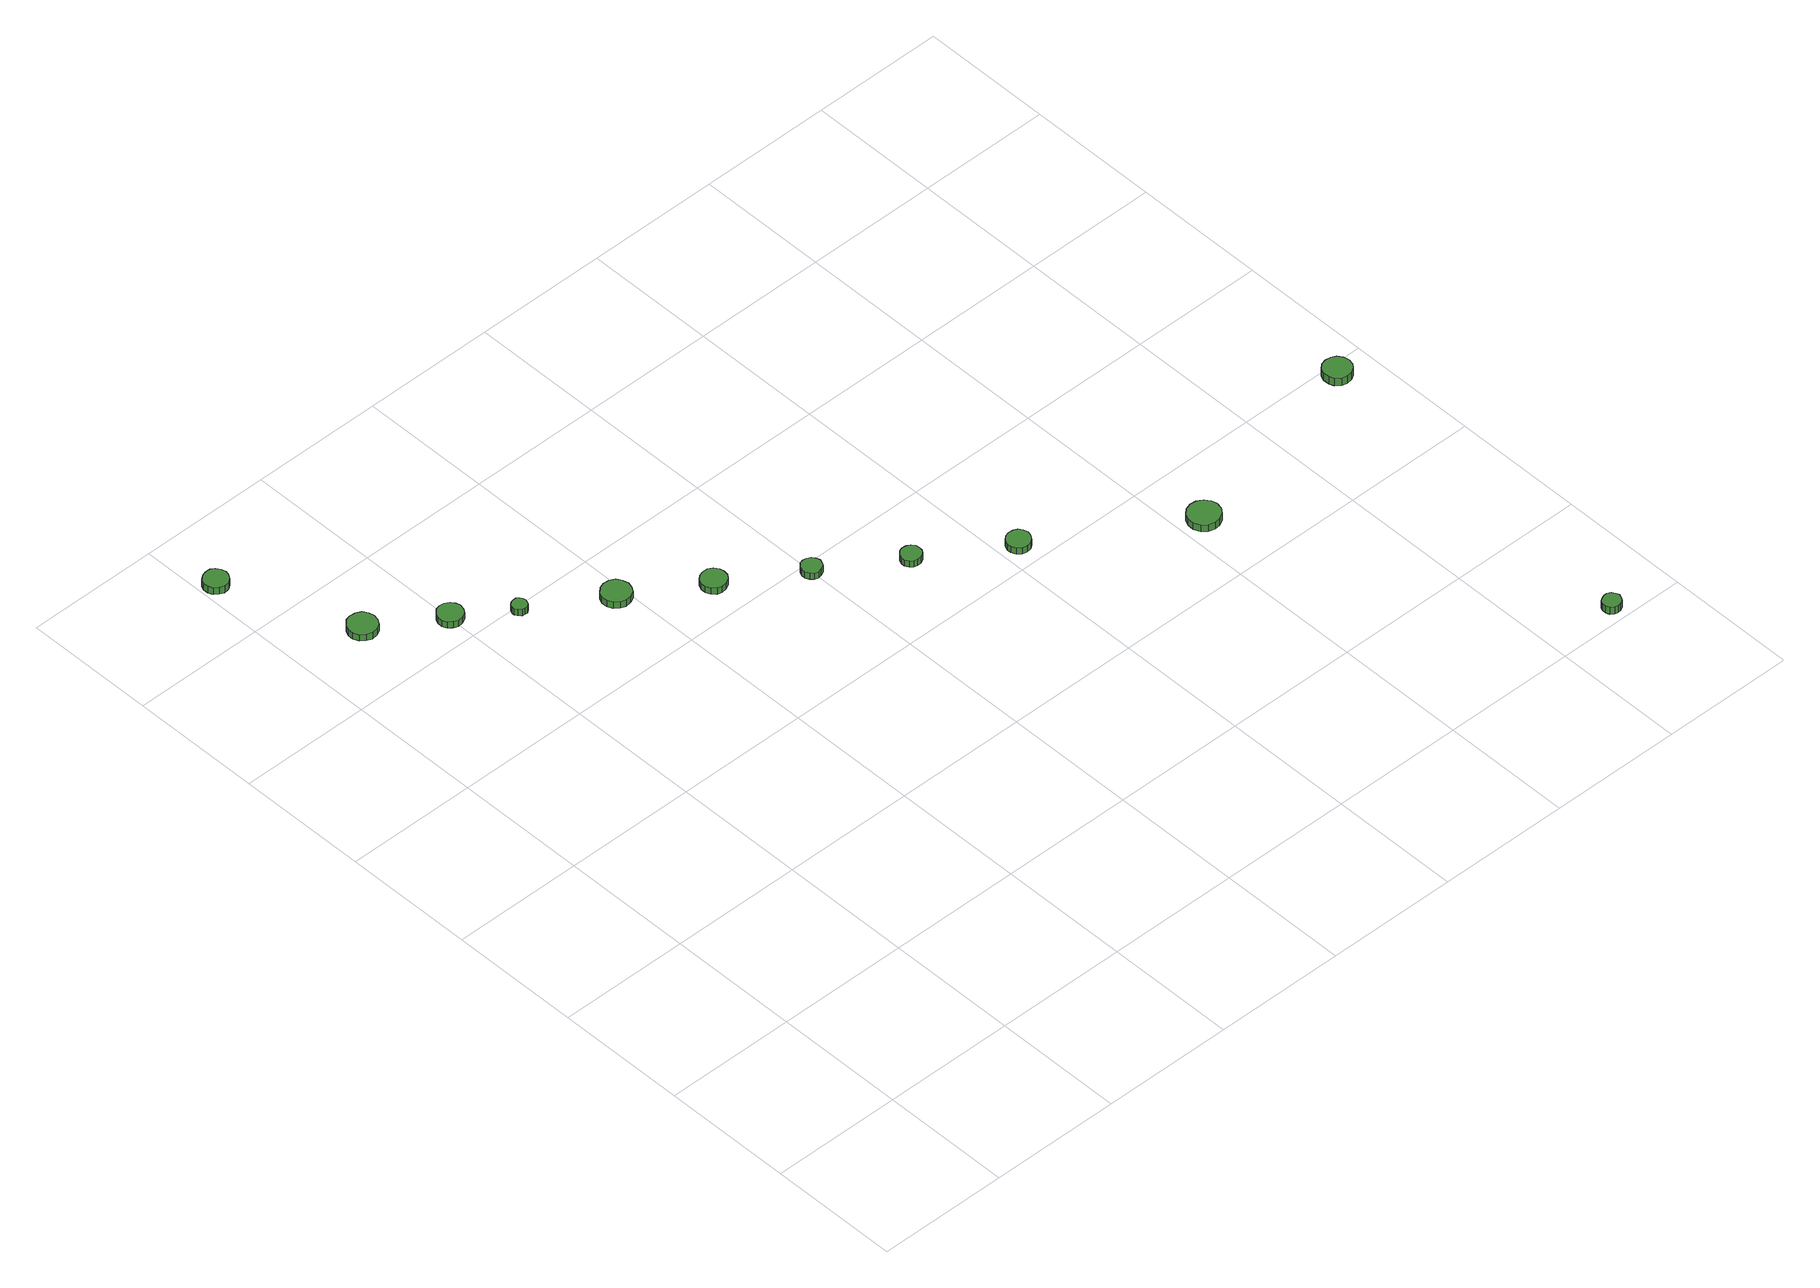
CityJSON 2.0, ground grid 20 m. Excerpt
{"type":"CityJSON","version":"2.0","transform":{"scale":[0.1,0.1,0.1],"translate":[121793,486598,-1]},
"CityObjects":{
"tree1":{"type":"SolitaryVegetationObject","attributes":{"function":"something"},"geometry":[{"type":"MultiSurface","lod":"1","boundaries":[[[0,1,2,3,4,5,6,7,8,9,10,11,12,13,14]],[[15,16,17,18,19,20,21,22,23,24,25,26,27,28,29]],[[0,29,28,1]],[[1,28,27,2]],[[2,27,26,3]],[[3,26,25,4]],[[4,25,24,5]],[[5,24,23,6]],[[6,23,22,7]],[[7,22,21,8]],[[8,21,20,9]],[[9,20,19,10]],[[10,19,18,11]],[[11,18,17,12]],[[12,17,16,13]],[[13,16,15,14]],[[14,15,29,0]]]}]},
"tree2":{"type":"SolitaryVegetationObject","attributes":{"function":"something"},"geometry":[{"type":"MultiSurface","lod":"1","boundaries":[[[30,31,32,33,34,35,36,37,38,39,40,41,42,43,44]],[[45,46,47,48,49,50,51,52,53,54,55,56,57,58,59]],[[30,59,58,31]],[[31,58,57,32]],[[32,57,56,33]],[[33,56,55,34]],[[34,55,54,35]],[[35,54,53,36]],[[36,53,52,37]],[[37,52,51,38]],[[38,51,50,39]],[[39,50,49,40]],[[40,49,48,41]],[[41,48,47,42]],[[42,47,46,43]],[[43,46,45,44]],[[44,45,59,30]]]}]},
"tree3":{"type":"SolitaryVegetationObject","attributes":{"function":"something"},"geometry":[{"type":"MultiSurface","lod":"1","boundaries":[[[60,61,62,63,64,65,66,67,68,69,70,71,72,73,74]],[[75,76,77,78,79,80,81,82,83,84,85,86,87,88,89]],[[60,89,88,61]],[[61,88,87,62]],[[62,87,86,63]],[[63,86,85,64]],[[64,85,84,65]],[[65,84,83,66]],[[66,83,82,67]],[[67,82,81,68]],[[68,81,80,69]],[[69,80,79,70]],[[70,79,78,71]],[[71,78,77,72]],[[72,77,76,73]],[[73,76,75,74]],[[74,75,89,60]]]}]},
"tree4":{"type":"SolitaryVegetationObject","attributes":{"function":"something"},"geometry":[{"type":"MultiSurface","lod":"1","boundaries":[[[90,91,92,93,94,95,96,97,98,99,100,101,102,103,104]],[[105,106,107,108,109,110,111,112,113,114,115,116,117,118,119]],[[90,119,118,91]],[[91,118,117,92]],[[92,117,116,93]],[[93,116,115,94]],[[94,115,114,95]],[[95,114,113,96]],[[96,113,112,97]],[[97,112,111,98]],[[98,111,110,99]],[[99,110,109,100]],[[100,109,108,101]],[[101,108,107,102]],[[102,107,106,103]],[[103,106,105,104]],[[104,105,119,90]]]}]},
"tree5":{"type":"SolitaryVegetationObject","attributes":{"function":"something"},"geometry":[{"type":"MultiSurface","lod":"1","boundaries":[[[120,121,122,123,124,125,126,127,128,129,130,131,132,133,134]],[[135,136,137,138,139,140,141,142,143,144,145,146,147,148,149]],[[120,149,148,121]],[[121,148,147,122]],[[122,147,146,123]],[[123,146,145,124]],[[124,145,144,125]],[[125,144,143,126]],[[126,143,142,127]],[[127,142,141,128]],[[128,141,140,129]],[[129,140,139,130]],[[130,139,138,131]],[[131,138,137,132]],[[132,137,136,133]],[[133,136,135,134]],[[134,135,149,120]]]}]},
"tree6":{"type":"SolitaryVegetationObject","attributes":{"function":"something"},"geometry":[{"type":"MultiSurface","lod":"1","boundaries":[[[150,151,152,153,154,155,156,157,158,159,160,161,162,163,164]],[[165,166,167,168,169,170,171,172,173,174,175,176,177,178,179]],[[150,179,178,151]],[[151,178,177,152]],[[152,177,176,153]],[[153,176,175,154]],[[154,175,174,155]],[[155,174,173,156]],[[156,173,172,157]],[[157,172,171,158]],[[158,171,170,159]],[[159,170,169,160]],[[160,169,168,161]],[[161,168,167,162]],[[162,167,166,163]],[[163,166,165,164]],[[164,165,179,150]]]}]},
"tree7":{"type":"SolitaryVegetationObject","attributes":{"function":"something"},"geometry":[{"type":"MultiSurface","lod":"1","boundaries":[[[180,181,182,183,184,185,186,187,188,189,190,191,192,193,194]],[[195,196,197,198,199,200,201,202,203,204,205,206,207,208,209]],[[180,209,208,181]],[[181,208,207,182]],[[182,207,206,183]],[[183,206,205,184]],[[184,205,204,185]],[[185,204,203,186]],[[186,203,202,187]],[[187,202,201,188]],[[188,201,200,189]],[[189,200,199,190]],[[190,199,198,191]],[[191,198,197,192]],[[192,197,196,193]],[[193,196,195,194]],[[194,195,209,180]]]}]},
"tree8":{"type":"SolitaryVegetationObject","attributes":{"function":"something"},"geometry":[{"type":"MultiSurface","lod":"1","boundaries":[[[210,211,212,213,214,215,216,217,218,219,220,221,222,223,224]],[[225,226,227,228,229,230,231,232,233,234,235,236,237,238,239]],[[210,239,238,211]],[[211,238,237,212]],[[212,237,236,213]],[[213,236,235,214]],[[214,235,234,215]],[[215,234,233,216]],[[216,233,232,217]],[[217,232,231,218]],[[218,231,230,219]],[[219,230,229,220]],[[220,229,228,221]],[[221,228,227,222]],[[222,227,226,223]],[[223,226,225,224]],[[224,225,239,210]]]}]},
"tree9":{"type":"SolitaryVegetationObject","attributes":{"function":"something"},"geometry":[{"type":"MultiSurface","lod":"1","boundaries":[[[240,241,242,243,244,245,246,247,248,249,250,251,252,253,254]],[[255,256,257,258,259,260,261,262,263,264,265,266,267,268,269]],[[240,269,268,241]],[[241,268,267,242]],[[242,267,266,243]],[[243,266,265,244]],[[244,265,264,245]],[[245,264,263,246]],[[246,263,262,247]],[[247,262,261,248]],[[248,261,260,249]],[[249,260,259,250]],[[250,259,258,251]],[[251,258,257,252]],[[252,257,256,253]],[[253,256,255,254]],[[254,255,269,240]]]}]},
"tree10":{"type":"SolitaryVegetationObject","attributes":{"function":"something"},"geometry":[{"type":"MultiSurface","lod":"1","boundaries":[[[270,271,272,273,274,275,276,277,278,279,280,281,282,283,284]],[[285,286,287,288,289,290,291,292,293,294,295,296,297,298,299]],[[270,299,298,271]],[[271,298,297,272]],[[272,297,296,273]],[[273,296,295,274]],[[274,295,294,275]],[[275,294,293,276]],[[276,293,292,277]],[[277,292,291,278]],[[278,291,290,279]],[[279,290,289,280]],[[280,289,288,281]],[[281,288,287,282]],[[282,287,286,283]],[[283,286,285,284]],[[284,285,299,270]]]}]},
"tree11":{"type":"SolitaryVegetationObject","attributes":{"function":"something"},"geometry":[{"type":"MultiSurface","lod":"1","boundaries":[[[300,301,302,303,304,305,306,307,308,309,310,311,312,313,314]],[[315,316,317,318,319,320,321,322,323,324,325,326,327,328,329]],[[300,329,328,301]],[[301,328,327,302]],[[302,327,326,303]],[[303,326,325,304]],[[304,325,324,305]],[[305,324,323,306]],[[306,323,322,307]],[[307,322,321,308]],[[308,321,320,309]],[[309,320,319,310]],[[310,319,318,311]],[[311,318,317,312]],[[312,317,316,313]],[[313,316,315,314]],[[314,315,329,300]]]}]},
"tree12":{"type":"SolitaryVegetationObject","attributes":{"function":"something"},"geometry":[{"type":"MultiSurface","lod":"1","boundaries":[[[330,331,332,333,334,335,336,337,338,339,340,341,342,343,344]],[[345,346,347,348,349,350,351,352,353,354,355,356,357,358,359]],[[330,359,358,331]],[[331,358,357,332]],[[332,357,356,333]],[[333,356,355,334]],[[334,355,354,335]],[[335,354,353,336]],[[336,353,352,337]],[[337,352,351,338]],[[338,351,350,339]],[[339,350,349,340]],[[340,349,348,341]],[[341,348,347,342]],[[342,347,346,343]],[[343,346,345,344]],[[344,345,359,330]]]}]}
},
"vertices":[
[42,1298,20],[40,1306,20],[36,1312,20],[30,1316,20],[22,1316,20],[15,1314,20],[9,1309,20],[6,1302,20],[6,1295,20],[9,1288,20],[15,1283,20],[22,1280,20],[30,1281,20],[36,1285,20],[40,1291,20],[40,1291,8],[36,1285,8],[30,1281,8],[22,1280,8],[15,1283,8],[9,1288,8],[6,1295,8],[6,1302,8],[9,1309,8],[15,1314,8],[22,1316,8],[30,1316,8],[36,1312,8],[40,1306,8],[42,1298,8],
[126,1108,19],[124,1116,19],[119,1124,19],[111,1128,19],[102,1129,19],[94,1127,19],[87,1120,19],[83,1112,19],[83,1103,19],[87,1095,19],[94,1089,19],[102,1086,19],[111,1087,19],[119,1091,19],[124,1099,19],[124,1099,8],[119,1091,8],[111,1087,8],[102,1086,8],[94,1089,8],[87,1095,8],[83,1103,8],[83,1112,8],[87,1120,8],[94,1127,8],[102,1129,8],[111,1128,8],[119,1124,8],[124,1116,8],[126,1108,8],
[220,1045,19],[218,1052,19],[214,1058,19],[207,1062,19],[199,1063,19],[192,1061,19],[186,1055,19],[183,1048,19],[183,1041,19],[186,1034,19],[192,1029,19],[199,1026,19],[207,1027,19],[214,1031,19],[218,1037,19],[218,1037,8],[214,1031,8],[207,1027,8],[199,1026,8],[192,1029,8],[186,1034,8],[183,1041,8],[183,1048,8],[186,1055,8],[192,1061,8],[199,1063,8],[207,1062,8],[214,1058,8],[218,1052,8],[220,1045,8],
[288,994,19],[287,999,19],[285,1002,19],[281,1005,19],[276,1005,19],[272,1004,19],[268,1001,19],[266,996,19],[266,992,19],[268,988,19],[272,984,19],[276,983,19],[281,983,19],[285,986,19],[287,990,19],[287,990,8],[285,986,8],[281,983,8],[276,983,8],[272,984,8],[268,988,8],[266,992,8],[266,996,8],[268,1001,8],[272,1004,8],[276,1005,8],[281,1005,8],[285,1002,8],[287,999,8],[288,994,8],
[406,925,19],[404,934,19],[399,942,19],[391,946,19],[382,947,19],[374,944,19],[367,938,19],[363,930,19],[363,921,19],[367,913,19],[374,907,19],[382,904,19],[391,905,19],[399,909,19],[404,917,19],[404,917,8],[399,909,8],[391,905,8],[382,904,8],[374,907,8],[367,913,8],[363,921,8],[363,930,8],[367,938,8],[374,944,8],[382,947,8],[391,946,8],[399,942,8],[404,934,8],[406,925,8],
[511,856,19],[510,863,19],[505,870,19],[498,874,19],[490,874,19],[483,872,19],[477,867,19],[474,860,19],[474,852,19],[477,845,19],[483,839,19],[490,837,19],[498,838,19],[505,842,19],[510,848,19],[510,848,8],[505,842,8],[498,838,8],[490,837,8],[483,839,8],[477,845,8],[474,852,8],[474,860,8],[477,867,8],[483,872,8],[490,874,8],[498,874,8],[505,870,8],[510,863,8],[511,856,8],
[616,786,19],[614,792,19],[611,797,19],[605,800,19],[599,801,19],[593,799,19],[589,795,19],[586,789,19],[586,783,19],[589,777,19],[593,773,19],[599,771,19],[605,772,19],[611,775,19],[614,780,19],[614,780,8],[611,775,8],[605,772,8],[599,771,8],[593,773,8],[589,777,8],[586,783,8],[586,789,8],[589,795,8],[593,799,8],[599,801,8],[605,800,8],[611,797,8],[614,792,8],[616,786,8],
[725,714,19],[724,720,19],[720,725,19],[715,728,19],[708,729,19],[702,727,19],[698,723,19],[695,717,19],[695,711,19],[698,705,19],[702,701,19],[708,699,19],[715,700,19],[720,703,19],[724,708,19],[724,708,8],[720,703,8],[715,700,8],[708,699,8],[702,701,8],[698,705,8],[695,711,8],[695,717,8],[698,723,8],[702,727,8],[708,729,8],[715,728,8],[720,725,8],[724,720,8],[725,714,8],
[847,638,19],[845,645,19],[841,651,19],[835,654,19],[828,655,19],[821,653,19],[815,648,19],[812,641,19],[812,634,19],[815,627,19],[821,622,19],[828,620,19],[835,621,19],[841,625,19],[845,631,19],[845,631,8],[841,625,8],[835,621,8],[828,620,8],[821,622,8],[815,627,8],[812,634,8],[812,641,8],[815,648,8],[821,653,8],[828,655,8],[835,654,8],[841,651,8],[845,645,8],[847,638,8],
[1056,503,26],[1054,512,26],[1048,520,26],[1039,525,26],[1030,526,26],[1020,523,26],[1013,517,26],[1009,508,26],[1009,498,26],[1013,489,26],[1020,482,26],[1030,479,26],[1039,480,26],[1048,485,26],[1054,493,26],[1054,493,14],[1048,485,14],[1039,480,14],[1030,479,14],[1020,482,14],[1013,489,14],[1009,498,14],[1009,508,14],[1013,517,14],[1020,523,14],[1030,526,14],[1039,525,14],[1048,520,14],[1054,512,14],[1056,503,14],
[1313,17,32],[1311,22,32],[1308,27,32],[1303,30,32],[1298,30,32],[1293,28,32],[1288,25,32],[1286,20,32],[1286,14,32],[1288,9,32],[1293,5,32],[1298,4,32],[1303,4,32],[1308,7,32],[1311,12,32],[1311,12,19],[1308,7,19],[1303,4,19],[1298,4,19],[1293,5,19],[1288,9,19],[1286,14,19],[1286,20,19],[1288,25,19],[1293,28,19],[1298,30,19],[1303,30,19],[1308,27,19],[1311,22,19],[1313,17,19],
[1362,577,29],[1360,586,29],[1355,593,29],[1348,597,29],[1339,598,29],[1331,596,29],[1324,590,29],[1321,582,29],[1321,573,29],[1324,565,29],[1331,559,29],[1339,557,29],[1348,558,29],[1355,562,29],[1360,569,29],[1360,569,16],[1355,562,16],[1348,558,16],[1339,557,16],[1331,559,16],[1324,565,16],[1321,573,16],[1321,582,16],[1324,590,16],[1331,596,16],[1339,598,16],[1348,597,16],[1355,593,16],[1360,586,16],[1362,577,16]
]}
